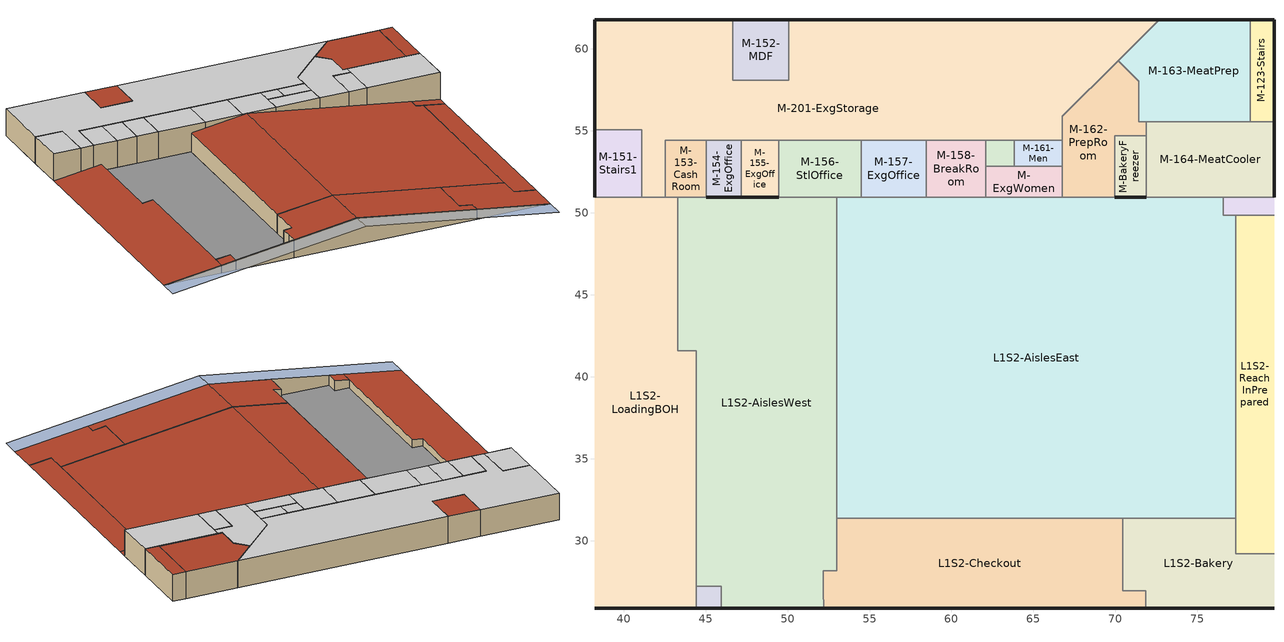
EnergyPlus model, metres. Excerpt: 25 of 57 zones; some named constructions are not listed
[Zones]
M-164-MeatCooler
 floor to L1S1-Men (Interior Floor): 71.89,50.96 71.89,55.57 79.67,55.57 79.67,50.96 z2.82
 wall outside (Exterior Wall): 79.67,50.96 79.67,55.57 z2.82:5.72
 wall to M-123-Stairs (Interior Wall): 79.67,55.57 78.23,55.57 z2.82:5.72
 wall to L1S2-Shaft2 (Interior Wall): 71.89,50.96 79.67,50.96 z2.82:5.72
 wall to M-BakeryFreezer (Interior Wall): 71.89,54.7 71.89,50.96 z2.82:5.72
 wall to M-162-PrepRoom (Interior Wall): 71.89,55.57 71.89,54.7 z2.82:5.72
 wall to M-163-MeatPrep (Interior Wall): 78.23,55.57 71.89,55.57 z2.82:5.72
 ceiling to L2-205-RefrigerationEquipmentRoomUpper (Interior Ceiling): 71.89,50.96 79.67,50.96 79.67,55.57 71.89,55.57 z5.72
M-153-CashRoom
 floor to L1S1-SalesRefrigerationReachInDairy2 (Interior Floor): 42.55,50.96 42.55,54.44 45.04,54.44 45.04,50.96 z2.82
 wall to M-201-ExgStorage (Interior Wall): 45.04,54.44 42.55,54.44 42.55,50.96 z2.82:5.72
 wall to M-154-ExgOffice (Interior Wall): 45.04,50.96 45.04,54.44 z2.82:5.72
 wall to L1S2-LoadingBOH (Interior Wall): 42.55,50.96 45.04,50.96 z2.82:5.72
 ceiling to L2-201-Storage (Interior Ceiling): 42.55,50.96 45.04,50.96 45.04,54.44 42.55,54.44 z5.72
M-154-ExgOffice
 floor to L1S1-SalesAisle1 (Interior Floor): 45.04,50.96 45.04,54.44 47.16,54.44 47.16,50.96 z2.82
 wall outside (Exterior Wall): 45.04,50.96 47.16,50.96 z2.82:5.72
 wall to M-155-ExgOffice (Interior Wall): 47.16,50.96 47.16,54.44 z2.82:5.72
 wall to M-201-ExgStorage (Interior Wall): 47.16,54.44 45.04,54.44 z2.82:5.72
 ceiling to L2-201-Storage (Interior Ceiling): 45.04,50.96 47.16,50.96 47.16,54.44 45.04,54.44 z5.72
M-155-ExgOffice
 floor to L1S1-SalesAisle1 (Interior Floor): 47.16,50.96 47.16,54.44 49.47,54.44 49.47,50.96 z2.82
 wall outside (Exterior Wall): 47.16,50.96 49.47,50.96 z2.82:5.72
 wall to M-156-StlOffice (Interior Wall): 49.47,50.96 49.47,54.44 z2.82:5.72
 wall to M-201-ExgStorage (Interior Wall): 49.47,54.44 47.16,54.44 z2.82:5.72
 ceiling to L2-201-Storage (Interior Ceiling): 47.16,50.96 49.47,50.96 49.47,54.44 47.16,54.44 z5.72
M-156-StlOffice
 floor to L1S1-SalesAisle1 (Interior Floor): 49.47,50.96 49.47,54.44 54.48,54.44 54.48,50.96 z2.82
 wall to M-157-ExgOffice (Interior Wall): 54.48,50.96 54.48,54.44 z2.82:5.72
 wall to L1S2-AislesWest (Interior Wall): 49.47,50.96 54.48,50.96 z2.82:5.72
 wall to M-201-ExgStorage (Interior Wall): 54.48,54.44 49.47,54.44 z2.82:5.72
 ceiling to L2-201-Storage (Interior Ceiling): 49.47,50.96 54.48,50.96 54.48,54.44 49.47,54.44 z5.72
M-157-ExgOffice
 floor to L1S1-SalesAisle4 (Interior Floor): 54.48,50.96 54.48,54.44 58.47,54.44 58.47,50.96 z2.82
 wall to M-158-BreakRoom (Interior Wall): 58.47,50.96 58.47,54.44 z2.82:5.72
 wall to L1S2-AislesEast (Interior Wall): 54.48,50.96 58.47,50.96 z2.82:5.72
 wall to M-201-ExgStorage (Interior Wall): 58.47,54.44 54.48,54.44 z2.82:5.72
 ceiling to L2-201-Storage (Interior Ceiling): 54.48,50.96 58.47,50.96 58.47,54.44 54.48,54.44 z5.72
M-ExgWomen
 floor to L1S1-SalesRefrigerationAisle6 (Interior Floor): 62.09,50.96 62.09,52.83 66.75,52.83 66.75,50.96 z2.82
 wall to M-159-ExgVest (Interior Wall): 66.75,52.83 62.09,52.83 z2.82:5.72
 wall to M-162-PrepRoom (Interior Wall): 66.75,50.96 66.75,52.83 z2.82:5.72
 wall to L1S2-AislesEast (Interior Wall): 62.09,50.96 66.75,50.96 z2.82:5.72
 wall to M-158-BreakRoom (Interior Wall): 62.09,52.83 62.09,50.96 z2.82:5.72
 ceiling to L2-201-Storage (Interior Ceiling): 62.09,50.96 66.75,50.96 66.75,52.83 62.09,52.83 z5.72
M-151-Stairs1
 floor to L1S1-Loading (Interior Floor): 38.22,50.96 38.22,55.08 41.12,55.08 41.12,50.96 z2.82
 wall outside (Exterior Wall): 38.22,55.08 38.22,50.96 z2.82:5.72
 wall to M-201-ExgStorage (Interior Wall): 41.12,50.96 41.12,55.08 38.22,55.08 z2.82:5.72
 wall to L1S2-LoadingBOH (Interior Wall): 38.22,50.96 41.12,50.96 z2.82:5.72
 ceiling to L2-201-Stairs1 (Interior Ceiling): 38.22,50.96 41.12,50.96 41.12,55.08 38.22,55.08 z5.72
M-123-Stairs
 floor to L1S1-DeliCooler (Interior Floor): 78.23,55.57 78.23,61.78 79.67,61.78 79.67,55.57 z2.82
 wall outside (Exterior Wall): 79.67,55.57 79.67,61.78 78.23,61.78 z2.82:5.72
 wall to M-163-MeatPrep (Interior Wall): 78.23,61.78 78.23,55.57 z2.82:5.72
 roof outside (Exterior Roof): 78.23,55.57 79.67,55.57 79.67,61.78 78.23,61.78 z5.72
M-163-MeatPrep
 floor to L1S1-SalesNorth (Interior Floor): 71.41,55.57 78.23,55.57 78.23,61.78 72.67,61.78 70.16,59.29 71.41,58.03 z2.82
 wall outside (Exterior Wall): 78.23,61.78 72.67,61.78 z2.82:5.72
 wall to M-162-PrepRoom (Interior Wall): 70.16,59.29 71.41,58.03 71.41,55.57 71.89,55.57 z2.82:5.72
 wall to M-201-ExgStorage (Interior Wall): 72.67,61.78 70.16,59.29 z2.82:5.72
 roof outside (Exterior Roof): 71.41,55.57 71.41,58.03 70.16,59.29 72.67,61.78 78.23,61.78 78.23,55.57 z5.72
M-BakeryFreezer
 floor to L1S1-SpecialtyService (Interior Floor): 69.95,50.96 69.95,54.7 71.89,54.7 71.89,50.96 z2.82
 wall outside (Exterior Wall): 69.95,50.96 71.89,50.96 z2.82:5.72
 wall to M-162-PrepRoom (Interior Wall): 71.89,54.7 69.95,54.7 69.95,50.96 z2.82:5.72
 ceiling to L2-205-RefrigerationEquipmentRoomLower (Interior Ceiling): 69.95,50.96 71.89,50.96 71.89,54.7 69.95,54.7 z5.72
M-162-PrepRoom
 floor to L1S1-SalesRefrigerationAisle6 (Interior Floor): 66.75,50.96 66.75,55.9 70.16,59.29 71.41,58.03 71.41,55.57 71.89,55.57 71.89,54.7 69.95,54.7 69.95,50.96 z2.82
 wall to L1S2-AislesEast (Interior Wall): 66.75,50.96 69.95,50.96 z2.82:5.72
 wall to M-161-Men (Interior Wall): 66.75,54.44 66.75,52.83 z2.82:5.72
 wall to M-201-ExgStorage (Interior Wall): 70.16,59.29 66.75,55.9 66.75,54.44 z2.82:5.72
 ceiling to L2-205-RefrigerationEquipmentRoomLower (Interior Ceiling): 66.75,50.96 69.95,50.96 69.95,54.7 71.89,54.7 71.89,55.57 71.41,55.57 71.41,58.03 70.16,59.29 66.75,55.9 z5.72
M-152-MDF
 floor to L1S1-Backstock (Interior Floor): 46.65,58.09 46.65,61.78 50.08,61.78 50.08,58.09 z2.82
 wall outside (Exterior Wall): 50.08,61.78 46.65,61.78 z2.82:5.72
 wall to M-201-ExgStorage (Interior Wall): 46.65,61.78 46.65,58.09 50.08,58.09 50.08,61.78 z2.82:5.72
 roof outside (Exterior Roof): 46.65,58.09 50.08,58.09 50.08,61.78 46.65,61.78 z5.72
M-201-ExgStorage
 floor to L1S1-BeerCage (Interior Floor): 38.22,55.08 38.22,61.78 46.65,61.78 46.65,58.09 50.08,58.09 50.08,61.78 72.67,61.78 66.75,55.9 66.75,54.44 42.55,54.44 42.55,50.96 41.12,50.96 41.12,55.08 z2.82
 wall outside (Exterior Wall): 72.67,61.78 50.08,61.78 / 46.65,61.78 38.22,61.78 38.22,55.08 z2.82:5.72
 wall to M-159-ExgVest (Interior Wall): 62.09,54.44 66.75,54.44 z2.82:5.72
 wall to M-158-BreakRoom (Interior Wall): 58.47,54.44 62.09,54.44 z2.82:5.72
 wall to L1S2-LoadingBOH (Interior Wall): 41.12,50.96 42.55,50.96 z2.82:5.72
 ceiling to L2-201-Walkins (Interior Ceiling): 41.12,50.96 42.55,50.96 42.55,54.44 66.75,54.44 66.75,55.9 72.67,61.78 50.08,61.78 50.08,58.09 46.65,58.09 46.65,61.78 38.22,61.78 38.22,55.08 41.12,55.08 z5.72
M-159-ExgVest
 floor to L1S1-SalesNorth (Interior Floor): 62.09,52.83 62.09,54.44 63.84,54.44 63.84,52.83 z2.82
 wall to M-158-BreakRoom (Interior Wall): 62.09,54.44 62.09,52.83 z2.82:5.72
 wall to M-161-Men (Interior Wall): 63.84,52.83 63.84,54.44 z2.82:5.72
 ceiling to L2-201-Storage (Interior Ceiling): 62.09,52.83 63.84,52.83 63.84,54.44 62.09,54.44 z5.72
M-161-Men
 floor to L1S1-SalesNorth (Interior Floor): 63.84,52.83 63.84,54.44 66.75,54.44 66.75,52.83 z2.82
 ceiling to L2-205-RefrigerationEquipmentRoomLower (Interior Ceiling): 63.84,52.83 66.75,52.83 66.75,54.44 63.84,54.44 z5.72
M-158-BreakRoom
 floor to L1S1-SalesAisle4 (Interior Floor): 58.47,50.96 58.47,54.44 62.09,54.44 62.09,50.96 z2.82
 wall to L1S2-AislesEast (Interior Wall): 58.47,50.96 62.09,50.96 z2.82:5.72
 ceiling to L2-201-Storage (Interior Ceiling): 58.47,50.96 62.09,50.96 62.09,54.44 58.47,54.44 z5.72
L1S2-Shaft2
 floor to L1S1-Stairs (Interior Floor): 76.57,49.87 76.57,50.96 79.67,50.96 79.67,49.87 z2.82
 wall to L1S2-AislesEast (Interior Wall): 76.57,50.96 76.57,49.87 z2.82:3.25; 76.57,49.87,2.82 77.34,49.87,2.82 77.34,49.87,3.15 76.57,49.87,3.25
 wall to L1S2-ReachInPrepared (Interior Wall): 77.34,49.87,2.82 79.67,49.87,2.82 77.34,49.87,3.15
 roof outside (Exterior Roof): 76.57,49.87,3.25 79.67,49.87,2.82 79.67,50.96,2.82 76.57,50.96,3.25
L1S2-ReachInPrepared
 floor to L1S1-SalesRefrigerationReachPrepared (Interior Floor): 77.34,29.21 77.34,49.87 79.67,49.87 79.67,29.21 z2.82
 wall to L1S2-Bakery (Interior Wall): 77.34,49.87 77.34,29.21 z2.82:3.15; 77.34,29.21,2.82 79.67,29.21,2.82 77.34,29.21,3.15
 roof outside (Exterior Roof): 77.34,29.21,3.15 79.67,29.21,2.82 79.67,49.87,2.82 77.34,49.87,3.15
L1S2-AislesEast
 floor to L1S1-PreparedFoods (Interior Floor): 53,31.36 53,50.96 76.57,50.96 76.57,49.87 77.34,49.87 77.34,31.36 z2.82
 wall to L1S2-Checkout (Interior Wall): 53,31.36,2.82 77.34,31.36,2.82 77.34,31.36,3.15 58.95,31.36,5.72 53,31.36,4.88
 wall inside (Interior Wall): 53,50.96 53,31.36 z2.82:4.88
 roof outside (Exterior Roof): 58.95,31.36,5.72 77.34,31.36,3.15 77.34,49.87,3.15 76.57,49.87,3.25 76.57,50.96,3.25 58.95,50.96,5.72; 53,31.36,4.88 58.95,31.36,5.72 58.95,50.96,5.72 53,50.96,4.88
L1S2-Bakery
 floor to L1S1-Coffee (Interior Floor): 70.44,26.95 70.44,31.36 77.34,31.36 77.34,29.21 79.67,29.21 79.67,25.88 71.84,25.88 71.84,26.95 z2.82
 wall outside (Exterior Wall): 71.84,25.88,2.82 79.67,25.88,2.82 71.84,25.88,3.91
 wall to L1S2-Checkout (Interior Wall): 70.44,31.36 70.44,26.95 z2.82:4.11; 71.84,26.95 71.84,25.88 z2.82:3.91; 70.44,26.95,2.82 71.84,26.95,2.82 71.84,26.95,3.91 70.44,26.95,4.11
 roof outside (Exterior Roof): 71.84,25.88,3.91 79.67,25.88,2.82 79.67,29.21,2.82 77.34,29.21,3.15 77.34,31.36,3.15 70.44,31.36,4.11 70.44,26.95,4.11 71.84,26.95,3.91
L1S2-Checkout
 floor to L1S1-Checkout (Interior Floor): 52.18,26.95 52.18,28.16 53,28.16 53,31.36 70.44,31.36 70.44,26.95 71.84,26.95 71.84,25.88 52.19,25.88 z2.82
 wall outside (Exterior Wall): 52.19,25.88,2.82 71.84,25.88,2.82 71.84,25.88,3.91 58.95,25.88,5.72 52.19,25.88,4.77
 wall inside (Interior Wall): 53,31.36 53,28.16 z2.82:4.88; 52.18,26.95 52.19,25.88 z2.82:4.77
 wall to L1S2-AislesWest (Interior Wall): 52.18,28.16 52.18,26.95 z2.82:4.77; 53,28.16,2.82 52.18,28.16,2.82 52.18,28.16,4.77 53,28.16,4.88
 roof outside (Exterior Roof): 52.19,25.88,4.77 58.95,25.88,5.72 58.95,31.36,5.72 53,31.36,4.88 53,28.16,4.88 52.18,28.16,4.77 52.18,26.95,4.77; 58.95,25.88,5.72 70.44,25.9,4.11 71.84,25.88,3.91 71.84,26.95,3.91 70.44,26.95,4.11 70.44,31.36,4.11 58.95,31.36,5.72
L1S2-Shaft
 floor to L1S1-Shaft (Interior Floor): 44.44,25.88 44.44,27.22 45.97,27.22 45.97,25.88 z2.82
 wall outside (Exterior Wall): 44.44,25.88,2.82 45.97,25.88,2.82 45.97,25.88,3.9 44.44,25.88,3.69
 wall to L1S2-AislesWest (Interior Wall): 45.97,25.88 45.97,27.22 z2.82:3.9; 45.97,27.22,2.82 44.44,27.22,2.82 44.44,27.22,3.69 45.97,27.22,3.9
 wall to L1S2-LoadingBOH (Interior Wall): 44.44,27.22 44.44,25.88 z2.82:3.69
 roof outside (Exterior Roof): 44.44,25.88,3.69 45.97,25.88,3.9 45.97,27.22,3.9 44.44,27.22,3.69
L1S2-LoadingBOH
 floor to L1S1-Loading (Interior Floor): 38.22,25.88 38.22,50.96 43.31,50.96 43.31,41.57 44.44,41.57 44.44,25.88 z2.82
 wall outside (Exterior Wall): 38.22,25.88,2.82 44.44,25.88,2.82 44.44,25.88,3.69
 wall to L1S2-AislesWest (Interior Wall): 44.44,41.57,2.82 43.31,41.57,2.82 43.31,41.57,3.53 44.44,41.57,3.69
 wall inside (Interior Wall): 43.31,41.57 43.31,50.96 z2.82:3.53; 44.44,25.88 44.44,41.57 z2.82:3.69
 roof outside (Exterior Roof): 38.22,25.88,2.82 44.44,25.88,3.69 44.44,41.57,3.69 43.31,41.57,3.53 43.31,50.96,3.53 38.22,50.96,2.82
L1S2-AislesWest
 floor to L1S1-SalesRefrigerationReachInDairy2 (Interior Floor): 44.44,27.22 44.44,41.57 43.31,41.57 43.31,50.96 53,50.96 53,28.16 52.18,28.16 52.19,25.88 45.97,25.88 45.97,27.22 z2.82
 wall outside (Exterior Wall): 45.97,25.88,2.82 52.19,25.88,2.82 52.19,25.88,4.77 45.97,25.88,3.9
shading: 38.22,23.88,2.82 38.22,25.88,2.82 58.95,25.88,5.72 58.95,23.88,5.72; 58.95,23.88,5.72 58.95,25.88,5.72 79.67,25.88,2.82 79.67,23.88,2.82
[Zone] Type=1
M-164-MeatCooler; M-153-CashRoom; M-154-ExgOffice; M-155-ExgOffice; M-156-StlOffice; M-157-ExgOffice; M-ExgWomen; M-151-Stairs1; M-123-Stairs; M-163-MeatPrep; M-BakeryFreezer; M-162-PrepRoom; M-152-MDF; M-201-ExgStorage; M-159-ExgVest; M-161-Men; M-158-BreakRoom; L1S2-Shaft2; L1S2-ReachInPrepared; L1S2-AislesEast; L1S2-Bakery; L1S2-Checkout; L1S2-Shaft; L1S2-LoadingBOH; L1S2-AislesWest
